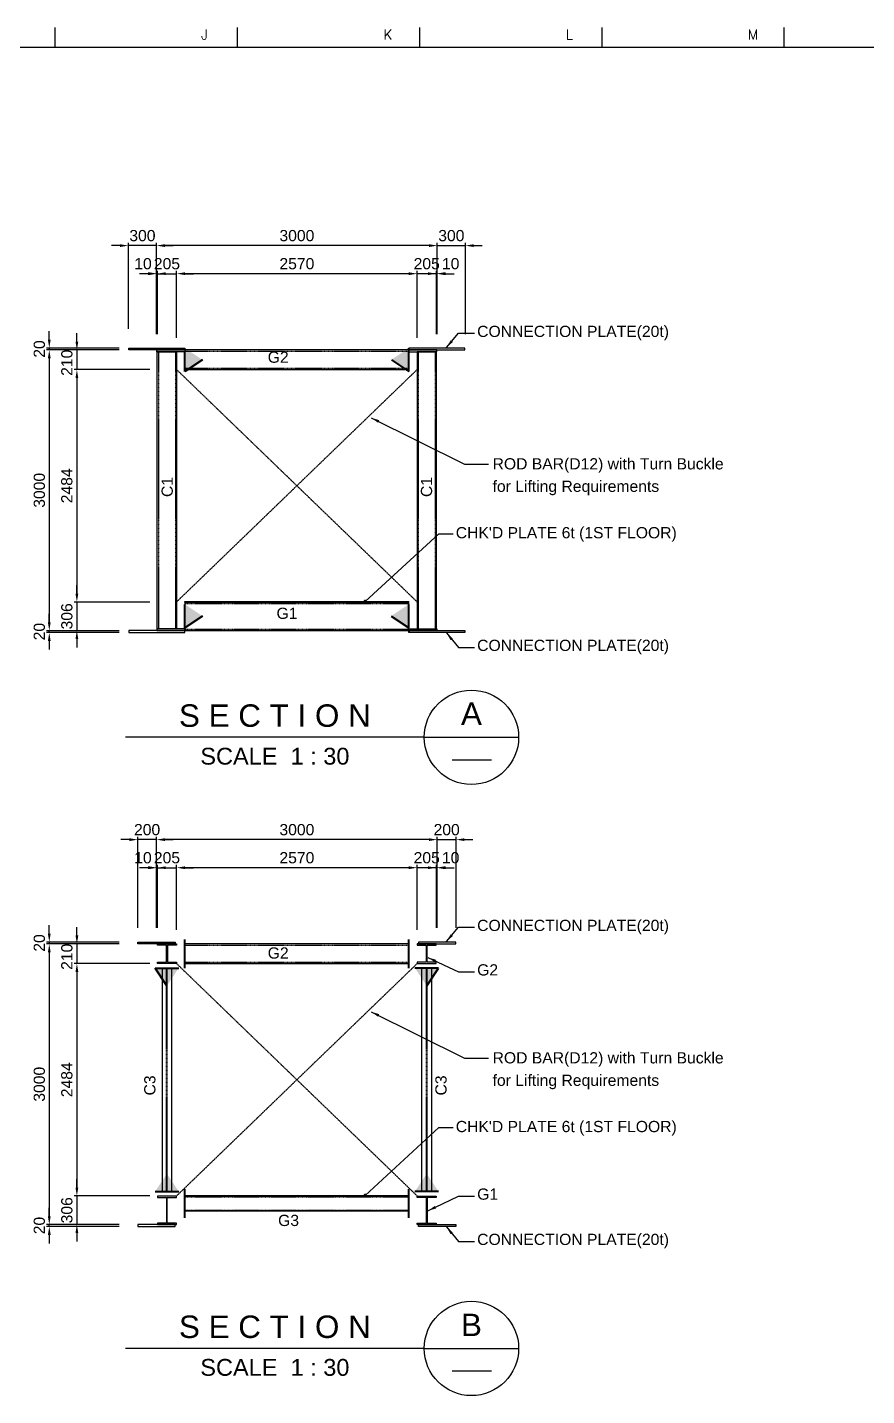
# Model space of a CAD drawing. Header units: millimetres. Extents: x 376548 to 485787, y -156716 to -17718.
# Drawn here: x 404809 to 413774, y -57881 to -43260 of the extents above; entities that cross this region are included whole.
import ezdxf
from ezdxf.enums import TextEntityAlignment as Align

# ---------------------------------------------------------------- set-up
doc = ezdxf.new("R2010")
doc.units = ezdxf.units.MM
doc.header["$LTSCALE"] = 2
doc.linetypes.add('CENTER2', pattern=[28.575, 19.05, -3.175, 3.175, -3.175])
doc.linetypes.add('HIDDEN', pattern=[0.375, 0.25, -0.125])
doc.layers.get('Defpoints').update_dxf_attribs({"color": 250})
for name, color, linetype in [('#20_GR', 3, 'Continuous'), ('C_BEAM-02', 1, 'Continuous'), ('C_COLUMN-01', 2, 'Continuous'), ('C_DIM', 7, 'Continuous'), ('C_GIRDER', 2, 'Continuous'), ('C_TEXT_01', 2, 'Continuous'), ('finish', 1, 'Continuous'), ('TAN-TIT', 30, 'Continuous'), ('TITLE', 7, 'Continuous')]:
    doc.layers.add(name, color=color, linetype=linetype)
doc.layers.add('C_STEEL', color=2, linetype='Continuous', lineweight=30)
doc.styles.add('Arial', font='arial.ttf')
doc.styles.add('COM', font='COMPLEX', dxfattribs={"height": 5})
doc.dimstyles.new('일반도면_0020', dxfattribs={"dimtxt": 80, "dimasz": 60, "dimexe": 20, "dimexo": 100, "dimgap": 30, "dimtad": 1, "dimdec": 0, "dimzin": 0, "dimdsep": 46, "dimtxsty": 'Arial', "dimcen": -100, "dimclrd": 7, "dimclre": 7, "dimclrt": 2, "dimadec": 8, "dimazin": 0, "dimtfac": 1, "dimtdec": 0, "dimtix": 1, "dimtmove": 2, "dimatfit": 3, "dimfxl": 1, "dimtolj": 1, "dimtzin": 0, "dimarcsym": 0})
doc.dimstyles.new('일반도면_0030', dxfattribs={"dimtxt": 120, "dimasz": 90, "dimexe": 30, "dimexo": 150, "dimgap": 45, "dimtad": 1, "dimdec": 0, "dimzin": 0, "dimdsep": 46, "dimtxsty": 'Arial', "dimcen": -150, "dimclrd": 7, "dimclre": 7, "dimclrt": 2, "dimadec": 8, "dimazin": 0, "dimtfac": 1, "dimtdec": 0, "dimtix": 1, "dimtmove": 2, "dimatfit": 3, "dimfxl": 1, "dimtolj": 1, "dimtzin": 0, "dimarcsym": 0})

# ---------------------------------------------------------------- blocks, each defined once
blk = doc.blocks.new('BORDER')
at = {"layer": 'TAN-TIT'}
for p, q in [((12178.4, 16468), (12178.4, 16612.2)), ((13476.3, 16468), (13476.3, 16612.2)), ((14774.1, 16468), (14774.1, 16612.2)), ((16072, 16468), (16072, 16612.2)), ((17369.9, 16468), (17369.9, 16612.2)), ((23282.3, 16468), (497.7, 16468))]:
    blk.add_line(p, q, dxfattribs=at)
at = {"layer": 'TAN-TIT', "style": 'COM'}
for s, p in [('J', (13216.7, 16525.7)), ('K', (14514.6, 16525.7)), ('L', (15812.4, 16525.7)), ('M', (17110.3, 16525.7))]:
    blk.add_text(s, height=72.1, dxfattribs=at).set_placement(p)
blk = doc.blocks.new('*D269')
at = {"layer": 'C_DIM', "color": 7, "lineweight": -2, "transparency": 16777216}
for p, q in [((405788, -46707), (405013, -46707)), ((405043, -46797), (405043, -49617)), ((405788, -49707), (405013, -49707))]:
    blk.add_line(p, q, dxfattribs=at)
at = {"layer": 'C_DIM', "color": 7, "transparency": 16777216}
for points in [[(405028, -46797), (405058, -46797), (405043, -46707)], [(405028, -49617), (405058, -49617), (405043, -49707)]]:
    blk.add_solid(points, dxfattribs=at)
at = {"layer": 'Defpoints', "color": 0, "transparency": 16777216}
for p in [(405938, -46707), (405043, -49707), (405938, -49707)]:
    blk.add_point(p, dxfattribs=at)
at = {"layer": 'C_DIM', "color": 2, "transparency": 16777216, "insert": (404937, -48207), "char_height": 120, "attachment_point": 5, "rotation": 90, "style": 'Arial'}
blk.add_mtext('\\A1;3000', dxfattribs=at)
blk = doc.blocks.new('*D270')
at = {"layer": 'C_DIM', "color": 7, "lineweight": -2, "transparency": 16777216}
for p, q in [((405043, -46597), (405043, -46507)), ((405788, -46687), (405013, -46687)), ((405788, -46707), (405013, -46707)), ((405043, -46687), (405043, -46707)), ((405043, -46797), (405043, -46887))]:
    blk.add_line(p, q, dxfattribs=at)
at = {"layer": 'C_DIM', "color": 7, "transparency": 16777216}
for points in [[(405028, -46597), (405058, -46597), (405043, -46687)], [(405028, -46797), (405058, -46797), (405043, -46707)]]:
    blk.add_solid(points, dxfattribs=at)
at = {"layer": 'Defpoints', "color": 0, "transparency": 16777216}
for p in [(405043, -46707), (405938, -46687), (405938, -46707)]:
    blk.add_point(p, dxfattribs=at)
at = {"layer": 'C_DIM', "color": 2, "transparency": 16777216, "insert": (404937, -46697), "char_height": 120, "attachment_point": 5, "rotation": 90, "style": 'Arial'}
blk.add_mtext('\\A1;20', dxfattribs=at)
blk = doc.blocks.new('*D271')
at = {"layer": 'C_DIM', "color": 7, "lineweight": -2, "transparency": 16777216}
for p, q in [((405043, -49617), (405043, -49527)), ((405788, -49707), (405013, -49707)), ((405043, -49727), (405043, -49707)), ((405788, -49727), (405013, -49727)), ((405043, -49817), (405043, -49907))]:
    blk.add_line(p, q, dxfattribs=at)
at = {"layer": 'C_DIM', "color": 7, "transparency": 16777216}
for points in [[(405028, -49617), (405058, -49617), (405043, -49707)], [(405028, -49817), (405058, -49817), (405043, -49727)]]:
    blk.add_solid(points, dxfattribs=at)
at = {"layer": 'Defpoints', "color": 0, "transparency": 16777216}
for p in [(405043, -49707), (405938, -49707), (405938, -49727)]:
    blk.add_point(p, dxfattribs=at)
at = {"layer": 'C_DIM', "color": 2, "transparency": 16777216, "insert": (404937, -49717), "char_height": 120, "attachment_point": 5, "rotation": 90, "style": 'Arial'}
blk.add_mtext('\\A1;20', dxfattribs=at)
blk = doc.blocks.new('*D272')
at = {"layer": 'C_DIM', "color": 7, "lineweight": -2, "transparency": 16777216}
for p, q in [((405338, -46617), (405338, -46527)), ((405788, -46707), (405308, -46707)), ((405338, -46707), (405338, -46917)), ((406118, -46917), (405308, -46917)), ((405338, -47007), (405338, -47097))]:
    blk.add_line(p, q, dxfattribs=at)
at = {"layer": 'C_DIM', "color": 7, "transparency": 16777216}
for points in [[(405323, -46617), (405353, -46617), (405338, -46707)], [(405323, -47007), (405353, -47007), (405338, -46917)]]:
    blk.add_solid(points, dxfattribs=at)
at = {"layer": 'Defpoints', "color": 0, "transparency": 16777216}
for p in [(405938, -46707), (405338, -46917), (406268, -46917)]:
    blk.add_point(p, dxfattribs=at)
at = {"layer": 'C_DIM', "color": 2, "transparency": 16777216, "insert": (405231, -46844), "char_height": 120, "attachment_point": 5, "rotation": 90, "style": 'Arial'}
blk.add_mtext('\\A1;210', dxfattribs=at)
blk = doc.blocks.new('*D273')
at = {"layer": 'C_DIM', "color": 7, "lineweight": -2, "transparency": 16777216}
for p, q in [((406118, -46917), (405308, -46917)), ((405338, -47007), (405338, -49311)), ((406118, -49401), (405308, -49401))]:
    blk.add_line(p, q, dxfattribs=at)
at = {"layer": 'C_DIM', "color": 7, "transparency": 16777216}
for points in [[(405323, -47007), (405353, -47007), (405338, -46917)], [(405323, -49311), (405353, -49311), (405338, -49401)]]:
    blk.add_solid(points, dxfattribs=at)
at = {"layer": 'Defpoints', "color": 0, "transparency": 16777216}
for p in [(406268, -46917), (405338, -49401), (406268, -49401)]:
    blk.add_point(p, dxfattribs=at)
at = {"layer": 'C_DIM', "color": 2, "transparency": 16777216, "insert": (405231, -48159), "char_height": 120, "attachment_point": 5, "rotation": 90, "style": 'Arial'}
blk.add_mtext('\\A1;2484', dxfattribs=at)
blk = doc.blocks.new('*D274')
at = {"layer": 'C_DIM', "color": 7, "lineweight": -2, "transparency": 16777216}
for p, q in [((405338, -49311), (405338, -49221)), ((406118, -49401), (405308, -49401)), ((405338, -49401), (405338, -49707)), ((405788, -49707), (405308, -49707)), ((405338, -49797), (405338, -49887))]:
    blk.add_line(p, q, dxfattribs=at)
at = {"layer": 'C_DIM', "color": 7, "transparency": 16777216}
for points in [[(405323, -49311), (405353, -49311), (405338, -49401)], [(405323, -49797), (405353, -49797), (405338, -49707)]]:
    blk.add_solid(points, dxfattribs=at)
at = {"layer": 'Defpoints', "color": 0, "transparency": 16777216}
for p in [(406268, -49401), (405338, -49707), (405938, -49707)]:
    blk.add_point(p, dxfattribs=at)
at = {"layer": 'C_DIM', "color": 2, "transparency": 16777216, "insert": (405231, -49554), "char_height": 120, "attachment_point": 5, "rotation": 90, "style": 'Arial'}
blk.add_mtext('\\A1;306', dxfattribs=at)
blk = doc.blocks.new('*D275')
at = {"layer": 'C_DIM', "color": 7, "lineweight": -2, "transparency": 16777216}
for p, q in [((406188, -46537), (406188, -45562)), ((409098, -45592), (406278, -45592)), ((409188, -46537), (409188, -45562))]:
    blk.add_line(p, q, dxfattribs=at)
at = {"layer": 'C_DIM', "color": 7, "transparency": 16777216}
for points in [[(406278, -45577), (406278, -45607), (406188, -45592)], [(409098, -45577), (409098, -45607), (409188, -45592)]]:
    blk.add_solid(points, dxfattribs=at)
at = {"layer": 'Defpoints', "color": 0, "transparency": 16777216}
for p in [(406188, -45592), (406188, -46687), (409188, -46687)]:
    blk.add_point(p, dxfattribs=at)
at = {"layer": 'C_DIM', "color": 2, "transparency": 16777216, "insert": (407688, -45486), "char_height": 120, "attachment_point": 5, "style": 'Arial'}
blk.add_mtext('\\A1;3000', dxfattribs=at)
blk = doc.blocks.new('*D276')
at = {"layer": 'C_DIM', "color": 7, "lineweight": -2, "transparency": 16777216}
for p, q in [((405798, -45592), (405708, -45592)), ((405888, -46481), (405888, -45562)), ((406188, -45592), (405888, -45592)), ((406188, -46537), (406188, -45562)), ((406278, -45592), (406368, -45592))]:
    blk.add_line(p, q, dxfattribs=at)
at = {"layer": 'C_DIM', "color": 7, "transparency": 16777216}
for points in [[(405798, -45577), (405798, -45607), (405888, -45592)], [(406278, -45577), (406278, -45607), (406188, -45592)]]:
    blk.add_solid(points, dxfattribs=at)
at = {"layer": 'Defpoints', "color": 0, "transparency": 16777216}
for p in [(405888, -45592), (405888, -46631), (406188, -46687)]:
    blk.add_point(p, dxfattribs=at)
at = {"layer": 'C_DIM', "color": 2, "transparency": 16777216, "insert": (406038, -45486), "char_height": 120, "attachment_point": 5, "style": 'Arial'}
blk.add_mtext('\\A1;300', dxfattribs=at)
blk = doc.blocks.new('*D277')
at = {"layer": 'C_DIM', "color": 7, "lineweight": -2, "transparency": 16777216}
for p, q in [((409098, -45592), (409008, -45592)), ((409188, -46537), (409188, -45562)), ((409188, -45592), (409488, -45592)), ((409488, -46537), (409488, -45562)), ((409578, -45592), (409668, -45592))]:
    blk.add_line(p, q, dxfattribs=at)
at = {"layer": 'C_DIM', "color": 7, "transparency": 16777216}
for points in [[(409098, -45577), (409098, -45607), (409188, -45592)], [(409578, -45577), (409578, -45607), (409488, -45592)]]:
    blk.add_solid(points, dxfattribs=at)
at = {"layer": 'Defpoints', "color": 0, "transparency": 16777216}
for p in [(409488, -45592), (409188, -46687), (409488, -46687)]:
    blk.add_point(p, dxfattribs=at)
at = {"layer": 'C_DIM', "color": 2, "transparency": 16777216, "insert": (409338, -45486), "char_height": 120, "attachment_point": 5, "style": 'Arial'}
blk.add_mtext('\\A1;300', dxfattribs=at)
blk = doc.blocks.new('*D278')
at = {"layer": 'C_DIM', "color": 7, "lineweight": -2, "transparency": 16777216}
for p, q in [((406098, -45892), (406008, -45892)), ((406188, -46537), (406188, -45862)), ((406188, -45892), (406198, -45892)), ((406198, -46537), (406198, -45862)), ((406288, -45892), (406378, -45892))]:
    blk.add_line(p, q, dxfattribs=at)
at = {"layer": 'C_DIM', "color": 7, "transparency": 16777216}
for points in [[(406098, -45877), (406098, -45907), (406188, -45892)], [(406288, -45877), (406288, -45907), (406198, -45892)]]:
    blk.add_solid(points, dxfattribs=at)
at = {"layer": 'Defpoints', "color": 0, "transparency": 16777216}
for p in [(406198, -45892), (406188, -46687), (406198, -46687)]:
    blk.add_point(p, dxfattribs=at)
at = {"layer": 'C_DIM', "color": 2, "transparency": 16777216, "insert": (406044, -45786), "char_height": 120, "attachment_point": 5, "style": 'Arial'}
blk.add_mtext('\\A1;10', dxfattribs=at)
blk = doc.blocks.new('*D279')
at = {"layer": 'C_DIM', "color": 7, "lineweight": -2, "transparency": 16777216}
for p, q in [((406108, -45892), (406018, -45892)), ((406198, -46537), (406198, -45862)), ((406198, -45892), (406403, -45892)), ((406403, -46577), (406403, -45862)), ((406493, -45892), (406583, -45892))]:
    blk.add_line(p, q, dxfattribs=at)
at = {"layer": 'C_DIM', "color": 7, "transparency": 16777216}
for points in [[(406108, -45877), (406108, -45907), (406198, -45892)], [(406493, -45877), (406493, -45907), (406403, -45892)]]:
    blk.add_solid(points, dxfattribs=at)
at = {"layer": 'Defpoints', "color": 0, "transparency": 16777216}
for p in [(406403, -45892), (406198, -46687), (406403, -46727)]:
    blk.add_point(p, dxfattribs=at)
at = {"layer": 'C_DIM', "color": 2, "transparency": 16777216, "insert": (406300, -45786), "char_height": 120, "attachment_point": 5, "style": 'Arial'}
blk.add_mtext('\\A1;205', dxfattribs=at)
blk = doc.blocks.new('*D280')
at = {"layer": 'C_DIM', "color": 7, "lineweight": -2, "transparency": 16777216}
for p, q in [((409088, -45892), (408998, -45892)), ((409178, -46537), (409178, -45862)), ((409188, -45892), (409178, -45892)), ((409188, -46537), (409188, -45862)), ((409278, -45892), (409368, -45892))]:
    blk.add_line(p, q, dxfattribs=at)
at = {"layer": 'C_DIM', "color": 7, "transparency": 16777216}
for points in [[(409088, -45877), (409088, -45907), (409178, -45892)], [(409278, -45877), (409278, -45907), (409188, -45892)]]:
    blk.add_solid(points, dxfattribs=at)
at = {"layer": 'Defpoints', "color": 0, "transparency": 16777216}
for p in [(409178, -45892), (409178, -46687), (409188, -46687)]:
    blk.add_point(p, dxfattribs=at)
at = {"layer": 'C_DIM', "color": 2, "transparency": 16777216, "insert": (409331, -45786), "char_height": 120, "attachment_point": 5, "style": 'Arial'}
blk.add_mtext('\\A1;10', dxfattribs=at)
blk = doc.blocks.new('*D281')
at = {"layer": 'C_DIM', "color": 7, "lineweight": -2, "transparency": 16777216}
for p, q in [((408883, -45892), (408793, -45892)), ((408973, -46577), (408973, -45862)), ((409178, -45892), (408973, -45892)), ((409178, -46537), (409178, -45862)), ((409268, -45892), (409358, -45892))]:
    blk.add_line(p, q, dxfattribs=at)
at = {"layer": 'C_DIM', "color": 7, "transparency": 16777216}
for points in [[(408883, -45877), (408883, -45907), (408973, -45892)], [(409268, -45877), (409268, -45907), (409178, -45892)]]:
    blk.add_solid(points, dxfattribs=at)
at = {"layer": 'Defpoints', "color": 0, "transparency": 16777216}
for p in [(408973, -45892), (408973, -46727), (409178, -46687)]:
    blk.add_point(p, dxfattribs=at)
at = {"layer": 'C_DIM', "color": 2, "transparency": 16777216, "insert": (409075, -45786), "char_height": 120, "attachment_point": 5, "style": 'Arial'}
blk.add_mtext('\\A1;205', dxfattribs=at)
blk = doc.blocks.new('*D282')
at = {"layer": 'C_DIM', "color": 7, "lineweight": -2, "transparency": 16777216}
for p, q in [((406403, -46577), (406403, -45862)), ((408883, -45892), (406493, -45892)), ((408973, -46577), (408973, -45862))]:
    blk.add_line(p, q, dxfattribs=at)
at = {"layer": 'C_DIM', "color": 7, "transparency": 16777216}
for points in [[(406493, -45877), (406493, -45907), (406403, -45892)], [(408883, -45877), (408883, -45907), (408973, -45892)]]:
    blk.add_solid(points, dxfattribs=at)
at = {"layer": 'Defpoints', "color": 0, "transparency": 16777216}
for p in [(406403, -45892), (406403, -46727), (408973, -46727)]:
    blk.add_point(p, dxfattribs=at)
at = {"layer": 'C_DIM', "color": 2, "transparency": 16777216, "insert": (407688, -45786), "char_height": 120, "attachment_point": 5, "style": 'Arial'}
blk.add_mtext('\\A1;2570', dxfattribs=at)
blk = doc.blocks.new('*D283')
at = {"layer": 'C_DIM', "color": 7, "lineweight": -2, "transparency": 16777216}
for p, q in [((405788, -53054), (405013, -53054)), ((405043, -53144), (405043, -55964)), ((405788, -56054), (405013, -56054))]:
    blk.add_line(p, q, dxfattribs=at)
at = {"layer": 'C_DIM', "color": 7, "transparency": 16777216}
for points in [[(405028, -53144), (405058, -53144), (405043, -53054)], [(405028, -55964), (405058, -55964), (405043, -56054)]]:
    blk.add_solid(points, dxfattribs=at)
at = {"layer": 'Defpoints', "color": 0, "transparency": 16777216}
for p in [(405938, -53054), (405043, -56054), (405938, -56054)]:
    blk.add_point(p, dxfattribs=at)
at = {"layer": 'C_DIM', "color": 2, "transparency": 16777216, "insert": (404937, -54554), "char_height": 120, "attachment_point": 5, "rotation": 90, "style": 'Arial'}
blk.add_mtext('\\A1;3000', dxfattribs=at)
blk = doc.blocks.new('*D284')
at = {"layer": 'C_DIM', "color": 7, "lineweight": -2, "transparency": 16777216}
for p, q in [((405043, -52944), (405043, -52854)), ((405788, -53034), (405013, -53034)), ((405788, -53054), (405013, -53054)), ((405043, -53034), (405043, -53054)), ((405043, -53144), (405043, -53234))]:
    blk.add_line(p, q, dxfattribs=at)
at = {"layer": 'C_DIM', "color": 7, "transparency": 16777216}
for points in [[(405028, -52944), (405058, -52944), (405043, -53034)], [(405028, -53144), (405058, -53144), (405043, -53054)]]:
    blk.add_solid(points, dxfattribs=at)
at = {"layer": 'Defpoints', "color": 0, "transparency": 16777216}
for p in [(405043, -53054), (405938, -53034), (405938, -53054)]:
    blk.add_point(p, dxfattribs=at)
at = {"layer": 'C_DIM', "color": 2, "transparency": 16777216, "insert": (404937, -53044), "char_height": 120, "attachment_point": 5, "rotation": 90, "style": 'Arial'}
blk.add_mtext('\\A1;20', dxfattribs=at)
blk = doc.blocks.new('*D285')
at = {"layer": 'C_DIM', "color": 7, "lineweight": -2, "transparency": 16777216}
for p, q in [((405043, -55964), (405043, -55874)), ((405788, -56054), (405013, -56054)), ((405788, -56074), (405013, -56074)), ((405043, -56074), (405043, -56054)), ((405043, -56164), (405043, -56254))]:
    blk.add_line(p, q, dxfattribs=at)
at = {"layer": 'C_DIM', "color": 7, "transparency": 16777216}
for points in [[(405028, -55964), (405058, -55964), (405043, -56054)], [(405028, -56164), (405058, -56164), (405043, -56074)]]:
    blk.add_solid(points, dxfattribs=at)
at = {"layer": 'Defpoints', "color": 0, "transparency": 16777216}
for p in [(405043, -56054), (405938, -56054), (405938, -56074)]:
    blk.add_point(p, dxfattribs=at)
at = {"layer": 'C_DIM', "color": 2, "transparency": 16777216, "insert": (404937, -56064), "char_height": 120, "attachment_point": 5, "rotation": 90, "style": 'Arial'}
blk.add_mtext('\\A1;20', dxfattribs=at)
blk = doc.blocks.new('*D286')
at = {"layer": 'C_DIM', "color": 7, "lineweight": -2, "transparency": 16777216}
for p, q in [((405338, -52964), (405338, -52874)), ((405788, -53054), (405308, -53054)), ((405338, -53054), (405338, -53264)), ((406118, -53264), (405308, -53264)), ((405338, -53354), (405338, -53444))]:
    blk.add_line(p, q, dxfattribs=at)
at = {"layer": 'C_DIM', "color": 7, "transparency": 16777216}
for points in [[(405323, -52964), (405353, -52964), (405338, -53054)], [(405323, -53354), (405353, -53354), (405338, -53264)]]:
    blk.add_solid(points, dxfattribs=at)
at = {"layer": 'Defpoints', "color": 0, "transparency": 16777216}
for p in [(405938, -53054), (405338, -53264), (406268, -53264)]:
    blk.add_point(p, dxfattribs=at)
at = {"layer": 'C_DIM', "color": 2, "transparency": 16777216, "insert": (405231, -53192), "char_height": 120, "attachment_point": 5, "rotation": 90, "style": 'Arial'}
blk.add_mtext('\\A1;210', dxfattribs=at)
blk = doc.blocks.new('*D287')
at = {"layer": 'C_DIM', "color": 7, "lineweight": -2, "transparency": 16777216}
for p, q in [((406118, -53264), (405308, -53264)), ((405338, -53354), (405338, -55658)), ((406118, -55748), (405308, -55748))]:
    blk.add_line(p, q, dxfattribs=at)
at = {"layer": 'C_DIM', "color": 7, "transparency": 16777216}
for points in [[(405323, -53354), (405353, -53354), (405338, -53264)], [(405323, -55658), (405353, -55658), (405338, -55748)]]:
    blk.add_solid(points, dxfattribs=at)
at = {"layer": 'Defpoints', "color": 0, "transparency": 16777216}
for p in [(406268, -53264), (405338, -55748), (406268, -55748)]:
    blk.add_point(p, dxfattribs=at)
at = {"layer": 'C_DIM', "color": 2, "transparency": 16777216, "insert": (405231, -54506), "char_height": 120, "attachment_point": 5, "rotation": 90, "style": 'Arial'}
blk.add_mtext('\\A1;2484', dxfattribs=at)
blk = doc.blocks.new('*D288')
at = {"layer": 'C_DIM', "color": 7, "lineweight": -2, "transparency": 16777216}
for p, q in [((405338, -55658), (405338, -55568)), ((406118, -55748), (405308, -55748)), ((405338, -55748), (405338, -56054)), ((405788, -56054), (405308, -56054)), ((405338, -56144), (405338, -56234))]:
    blk.add_line(p, q, dxfattribs=at)
at = {"layer": 'C_DIM', "color": 7, "transparency": 16777216}
for points in [[(405323, -55658), (405353, -55658), (405338, -55748)], [(405323, -56144), (405353, -56144), (405338, -56054)]]:
    blk.add_solid(points, dxfattribs=at)
at = {"layer": 'Defpoints', "color": 0, "transparency": 16777216}
for p in [(406268, -55748), (405338, -56054), (405938, -56054)]:
    blk.add_point(p, dxfattribs=at)
at = {"layer": 'C_DIM', "color": 2, "transparency": 16777216, "insert": (405231, -55901), "char_height": 120, "attachment_point": 5, "rotation": 90, "style": 'Arial'}
blk.add_mtext('\\A1;306', dxfattribs=at)
blk = doc.blocks.new('*D289')
at = {"layer": 'C_DIM', "color": 7, "lineweight": -2, "transparency": 16777216}
for p, q in [((406188, -52884), (406188, -51910)), ((409098, -51940), (406278, -51940)), ((409188, -52884), (409188, -51910))]:
    blk.add_line(p, q, dxfattribs=at)
at = {"layer": 'C_DIM', "color": 7, "transparency": 16777216}
for points in [[(406278, -51925), (406278, -51955), (406188, -51940)], [(409098, -51925), (409098, -51955), (409188, -51940)]]:
    blk.add_solid(points, dxfattribs=at)
at = {"layer": 'Defpoints', "color": 0, "transparency": 16777216}
for p in [(406188, -51940), (406188, -53034), (409188, -53034)]:
    blk.add_point(p, dxfattribs=at)
at = {"layer": 'C_DIM', "color": 2, "transparency": 16777216, "insert": (407688, -51834), "char_height": 120, "attachment_point": 5, "style": 'Arial'}
blk.add_mtext('\\A1;3000', dxfattribs=at)
blk = doc.blocks.new('*D290')
at = {"layer": 'C_DIM', "color": 7, "lineweight": -2, "transparency": 16777216}
for p, q in [((405898, -51940), (405808, -51940)), ((405988, -52884), (405988, -51910)), ((406188, -51940), (405988, -51940)), ((406188, -52884), (406188, -51910)), ((406278, -51940), (406368, -51940))]:
    blk.add_line(p, q, dxfattribs=at)
at = {"layer": 'C_DIM', "color": 7, "transparency": 16777216}
for points in [[(405898, -51925), (405898, -51955), (405988, -51940)], [(406278, -51925), (406278, -51955), (406188, -51940)]]:
    blk.add_solid(points, dxfattribs=at)
at = {"layer": 'Defpoints', "color": 0, "transparency": 16777216}
for p in [(405988, -51940), (405988, -53034), (406188, -53034)]:
    blk.add_point(p, dxfattribs=at)
at = {"layer": 'C_DIM', "color": 2, "transparency": 16777216, "insert": (406088, -51834), "char_height": 120, "attachment_point": 5, "style": 'Arial'}
blk.add_mtext('\\A1;200', dxfattribs=at)
blk = doc.blocks.new('*D291')
at = {"layer": 'C_DIM', "color": 7, "lineweight": -2, "transparency": 16777216}
for p, q in [((409098, -51940), (409008, -51940)), ((409188, -52884), (409188, -51910)), ((409188, -51940), (409388, -51940)), ((409388, -52884), (409388, -51910)), ((409478, -51940), (409568, -51940))]:
    blk.add_line(p, q, dxfattribs=at)
at = {"layer": 'C_DIM', "color": 7, "transparency": 16777216}
for points in [[(409098, -51925), (409098, -51955), (409188, -51940)], [(409478, -51925), (409478, -51955), (409388, -51940)]]:
    blk.add_solid(points, dxfattribs=at)
at = {"layer": 'Defpoints', "color": 0, "transparency": 16777216}
for p in [(409388, -51940), (409188, -53034), (409388, -53034)]:
    blk.add_point(p, dxfattribs=at)
at = {"layer": 'C_DIM', "color": 2, "transparency": 16777216, "insert": (409288, -51834), "char_height": 120, "attachment_point": 5, "style": 'Arial'}
blk.add_mtext('\\A1;200', dxfattribs=at)
blk = doc.blocks.new('*D292')
at = {"layer": 'C_DIM', "color": 7, "lineweight": -2, "transparency": 16777216}
for p, q in [((406098, -52240), (406008, -52240)), ((406188, -52884), (406188, -52210)), ((406188, -52240), (406198, -52240)), ((406198, -52884), (406198, -52210)), ((406288, -52240), (406378, -52240))]:
    blk.add_line(p, q, dxfattribs=at)
at = {"layer": 'C_DIM', "color": 7, "transparency": 16777216}
for points in [[(406098, -52225), (406098, -52255), (406188, -52240)], [(406288, -52225), (406288, -52255), (406198, -52240)]]:
    blk.add_solid(points, dxfattribs=at)
at = {"layer": 'Defpoints', "color": 0, "transparency": 16777216}
for p in [(406198, -52240), (406188, -53034), (406198, -53034)]:
    blk.add_point(p, dxfattribs=at)
at = {"layer": 'C_DIM', "color": 2, "transparency": 16777216, "insert": (406044, -52134), "char_height": 120, "attachment_point": 5, "style": 'Arial'}
blk.add_mtext('\\A1;10', dxfattribs=at)
blk = doc.blocks.new('*D293')
at = {"layer": 'C_DIM', "color": 7, "lineweight": -2, "transparency": 16777216}
for p, q in [((406108, -52240), (406018, -52240)), ((406198, -52884), (406198, -52210)), ((406198, -52240), (406403, -52240)), ((406403, -52904), (406403, -52210)), ((406493, -52240), (406583, -52240))]:
    blk.add_line(p, q, dxfattribs=at)
at = {"layer": 'C_DIM', "color": 7, "transparency": 16777216}
for points in [[(406108, -52225), (406108, -52255), (406198, -52240)], [(406493, -52225), (406493, -52255), (406403, -52240)]]:
    blk.add_solid(points, dxfattribs=at)
at = {"layer": 'Defpoints', "color": 0, "transparency": 16777216}
for p in [(406403, -52240), (406198, -53034), (406403, -53054)]:
    blk.add_point(p, dxfattribs=at)
at = {"layer": 'C_DIM', "color": 2, "transparency": 16777216, "insert": (406300, -52134), "char_height": 120, "attachment_point": 5, "style": 'Arial'}
blk.add_mtext('\\A1;205', dxfattribs=at)
blk = doc.blocks.new('*D294')
at = {"layer": 'C_DIM', "color": 7, "lineweight": -2, "transparency": 16777216}
for p, q in [((409088, -52240), (408998, -52240)), ((409178, -52884), (409178, -52210)), ((409188, -52240), (409178, -52240)), ((409188, -52884), (409188, -52210)), ((409278, -52240), (409368, -52240))]:
    blk.add_line(p, q, dxfattribs=at)
at = {"layer": 'C_DIM', "color": 7, "transparency": 16777216}
for points in [[(409088, -52225), (409088, -52255), (409178, -52240)], [(409278, -52225), (409278, -52255), (409188, -52240)]]:
    blk.add_solid(points, dxfattribs=at)
at = {"layer": 'Defpoints', "color": 0, "transparency": 16777216}
for p in [(409178, -52240), (409178, -53034), (409188, -53034)]:
    blk.add_point(p, dxfattribs=at)
at = {"layer": 'C_DIM', "color": 2, "transparency": 16777216, "insert": (409331, -52134), "char_height": 120, "attachment_point": 5, "style": 'Arial'}
blk.add_mtext('\\A1;10', dxfattribs=at)
blk = doc.blocks.new('*D295')
at = {"layer": 'C_DIM', "color": 7, "lineweight": -2, "transparency": 16777216}
for p, q in [((408883, -52240), (408793, -52240)), ((408973, -52904), (408973, -52210)), ((409178, -52240), (408973, -52240)), ((409178, -52884), (409178, -52210)), ((409268, -52240), (409358, -52240))]:
    blk.add_line(p, q, dxfattribs=at)
at = {"layer": 'C_DIM', "color": 7, "transparency": 16777216}
for points in [[(408883, -52225), (408883, -52255), (408973, -52240)], [(409268, -52225), (409268, -52255), (409178, -52240)]]:
    blk.add_solid(points, dxfattribs=at)
at = {"layer": 'Defpoints', "color": 0, "transparency": 16777216}
for p in [(408973, -52240), (408973, -53054), (409178, -53034)]:
    blk.add_point(p, dxfattribs=at)
at = {"layer": 'C_DIM', "color": 2, "transparency": 16777216, "insert": (409075, -52134), "char_height": 120, "attachment_point": 5, "style": 'Arial'}
blk.add_mtext('\\A1;205', dxfattribs=at)
blk = doc.blocks.new('*D296')
at = {"layer": 'C_DIM', "color": 7, "lineweight": -2, "transparency": 16777216}
for p, q in [((406403, -52904), (406403, -52210)), ((408883, -52240), (406493, -52240)), ((408973, -52904), (408973, -52210))]:
    blk.add_line(p, q, dxfattribs=at)
at = {"layer": 'C_DIM', "color": 7, "transparency": 16777216}
for points in [[(406493, -52225), (406493, -52255), (406403, -52240)], [(408883, -52225), (408883, -52255), (408973, -52240)]]:
    blk.add_solid(points, dxfattribs=at)
at = {"layer": 'Defpoints', "color": 0, "transparency": 16777216}
for p in [(406403, -52240), (406403, -53054), (408973, -53054)]:
    blk.add_point(p, dxfattribs=at)
at = {"layer": 'C_DIM', "color": 2, "transparency": 16777216, "insert": (407688, -52134), "char_height": 120, "attachment_point": 5, "style": 'Arial'}
blk.add_mtext('\\A1;2570', dxfattribs=at)

msp = doc.modelspace()

# ---------------------------------------------------------------- linework, layer by layer
at = {"layer": '#20_GR', "color": 1}
for p, q in [((408416.4, -49395.7), (409203.4, -48671.2)), ((409203.4, -48671.2), (409355.9, -48671.2)), ((408416.4, -55741.5), (409203.4, -55017)), ((409203.4, -55017), (409355.9, -55017))]:
    msp.add_line(p, q, dxfattribs=at)
at = {"color": 4, "const_width": 15}
for points in [[(408408.9, -49390.7, 1), (408423.9, -49390.7, 1)], [(408408.9, -55736.5, 1), (408423.9, -55736.5, 1)]]:
    msp.add_lwpolyline(points, format="xyb", close=True, dxfattribs=at)
at = {"layer": 'C_BEAM-02'}
for p, q in [((406492.6, -49394.7), (408882.6, -49394.7)), ((406492.6, -49400.7), (408882.6, -49400.7)), ((406492.6, -55742.4), (408882.6, -55742.4)), ((406492.6, -55748.4), (408882.6, -55748.4))]:
    msp.add_line(p, q, dxfattribs=at)
at = {"layer": 'C_COLUMN-01'}
for points in [[(406403.1, -49686.7), (406197.1, -49686.7), (406197.1, -46726.7), (406403.1, -46726.7)], [(408972.1, -49686.7), (409178.1, -49686.7), (409178.1, -46726.7), (408972.1, -46726.7)]]:
    msp.add_lwpolyline(points, close=True, dxfattribs=at)
at = {"layer": 'C_GIRDER', "linetype": 'HIDDEN'}
for p, q in [((406209.7, -46726.7), (406209.7, -49686.7)), ((406390.5, -46726.7), (406390.5, -49686.7)), ((406492.1, -46721.3), (408883.1, -46721.3)), ((408984.7, -46726.7), (408984.7, -49686.7)), ((409165.5, -46726.7), (409165.5, -49686.7)), ((406490.6, -46902.1), (408884.6, -46902.1)), ((406492.6, -49415.3), (408882.6, -49415.3)), ((406492.6, -49692.1), (408882.6, -49692.1)), ((406490.6, -53069), (408884.6, -53069)), ((406296.8, -55698.4), (406296.8, -53314.4)), ((406303.4, -55698.4), (406303.4, -53314.4)), ((406490.6, -53249.8), (408884.6, -53249.8)), ((409071.8, -55698.4), (409071.8, -53314.4)), ((409078.4, -55698.4), (409078.4, -53314.4)), ((406492.6, -55758.7), (408882.6, -55758.7)), ((406492.6, -55898.1), (408882.6, -55898.1))]:
    msp.add_line(p, q, dxfattribs=at)
at = {"layer": 'C_GIRDER', "linetype": 'CENTER2', "ltscale": 0.2}
for p, q in [((406401.6, -49400.7), (408972.6, -46916.7)), ((408973.6, -49400.7), (406402.6, -46916.7)), ((406401.6, -55748.4), (408972.6, -53264.4)), ((408973.6, -55748.4), (406402.6, -53264.4))]:
    msp.add_line(p, q, dxfattribs=at)
at = {"layer": 'C_GIRDER'}
for points in [[(405892.1, -46686.7), (406492.1, -46686.7), (406492.1, -46706.7), (405892.1, -46706.7)], [(406192.1, -46706.7), (406492.1, -46706.7), (406492.1, -46726.7), (406192.1, -46726.7)], [(409483.1, -46686.7), (408883.1, -46686.7), (408883.1, -46706.7), (409483.1, -46706.7)], [(409183.1, -46706.7), (408883.1, -46706.7), (408883.1, -46726.7), (409183.1, -46726.7)], [(408882.6, -49400.7), (406492.6, -49400.7), (406492.6, -49706.7), (408882.6, -49706.7)], [(405892.1, -49726.7), (406492.1, -49726.7), (406492.1, -49706.7), (405892.1, -49706.7)], [(406192.1, -49706.7), (406492.1, -49706.7), (406492.1, -49686.7), (406192.1, -49686.7)], [(409183.1, -49706.7), (408883.1, -49706.7), (408883.1, -49686.7), (409183.1, -49686.7)], [(409483.1, -49726.7), (408883.1, -49726.7), (408883.1, -49706.7), (409483.1, -49706.7)], [(405987.6, -53034.4), (406387.6, -53034.4), (406387.6, -53054.4), (405987.6, -53054.4)], [(408884.6, -53054.4), (406490.6, -53054.4), (406490.6, -53264.4), (408884.6, -53264.4)], [(409387.6, -53034.4), (408987.6, -53034.4), (408987.6, -53054.4), (409387.6, -53054.4)], [(406351.1, -55698.4), (406351.1, -53314.4), (406249.1, -53314.4), (406249.1, -55698.4)], [(409024.1, -55698.4), (409024.1, -53314.4), (409126.1, -53314.4), (409126.1, -55698.4)], [(408882.6, -55748.4), (406492.6, -55748.4), (406492.6, -55908.4), (408882.6, -55908.4)], [(405987.6, -56074.4), (406387.6, -56074.4), (406387.6, -56054.4), (405987.6, -56054.4)], [(409387.6, -56074.4), (408987.6, -56074.4), (408987.6, -56054.4), (409387.6, -56054.4)]]:
    msp.add_lwpolyline(points, close=True, dxfattribs=at)
msp.add_lwpolyline([(406490.6, -46726.7), (406490.6, -46916.7), (408884.6, -46916.7), (408884.6, -46706.7), (406490.6, -46706.7)], dxfattribs=at)
at = {"layer": 'C_GIRDER', "color": 1}
for points in [[(406197.6, -53054.4), (406402.6, -53054.4), (406402.6, -53069), (406304.3, -53069), (406304.3, -53249.8), (406402.6, -53249.8), (406402.6, -53264.4), (406197.6, -53264.4), (406197.6, -53249.8), (406295.8, -53249.8), (406295.8, -53069), (406197.6, -53069)], [(409177.6, -53054.4), (408972.6, -53054.4), (408972.6, -53069), (409070.8, -53069), (409070.8, -53249.8), (408972.6, -53249.8), (408972.6, -53264.4), (409177.6, -53264.4), (409177.6, -53249.8), (409079.3, -53249.8), (409079.3, -53069), (409177.6, -53069)], [(406401.6, -55748.4), (406197.6, -55748.4), (406197.6, -55763), (406295.3, -55763), (406295.3, -56039.8), (406197.6, -56039.8), (406197.6, -56054.4), (406401.6, -56054.4), (406401.6, -56039.8), (406303.8, -56039.8), (406303.8, -55763), (406401.6, -55763)], [(408973.6, -55748.4), (409177.6, -55748.4), (409177.6, -55763), (409079.8, -55763), (409079.8, -56039.8), (409177.6, -56039.8), (409177.6, -56054.4), (408973.6, -56054.4), (408973.6, -56039.8), (409071.3, -56039.8), (409071.3, -55763), (408973.6, -55763)]]:
    msp.add_lwpolyline(points, close=True, dxfattribs=at)
at = {"layer": 'C_STEEL', "color": 6, "lineweight": 40}
for p, q in [((406490.6, -46706.7), (406490.6, -46686.7)), ((406490.6, -46936.7), (406490.6, -46726.7)), ((408884.6, -46706.7), (408884.6, -46686.7)), ((408884.6, -46936.7), (408884.6, -46726.7)), ((406678.1, -46811.7), (406490.6, -46936.7)), ((408697.1, -46811.7), (408884.6, -46936.7)), ((406492.6, -49676.7), (406492.6, -49426.7)), ((406680.1, -49551.7), (406492.6, -49676.7)), ((408695.1, -49551.7), (408882.6, -49676.7)), ((408882.6, -49676.7), (408882.6, -49426.7)), ((408884.6, -49706.7), (408884.6, -49726.7)), ((406490.6, -53313.4), (406490.6, -53005.4)), ((408884.6, -53313.4), (408884.6, -53005.4)), ((406173.6, -53314.4), (406426.6, -53314.4)), ((406300.1, -53501.9), (406175.1, -53314.4)), ((409201.6, -53314.4), (408948.6, -53314.4)), ((409075.1, -53501.9), (409200.1, -53314.4)), ((406173.6, -55698.4), (406426.6, -55698.4)), ((406492.6, -55982.4), (406492.6, -55674.4)), ((408882.6, -55982.4), (408882.6, -55674.4)), ((409201.6, -55698.4), (408948.6, -55698.4))]:
    msp.add_line(p, q, dxfattribs=at)
for points in [[(406490.6, -46686.7), (406490.6, -46936.7), (406678.1, -46811.7)], [(408884.6, -46686.7), (408884.6, -46936.7), (408697.1, -46811.7)], [(406492.6, -49426.7), (406492.6, -49676.7), (406680.1, -49551.7)], [(408882.6, -49426.7), (408882.6, -49676.7), (408695.1, -49551.7)], [(406425.1, -53314.4), (406175.1, -53314.4), (406300.1, -53501.9)], [(408950.1, -53314.4), (409200.1, -53314.4), (409075.1, -53501.9)], [(406425.1, -55698.4), (406175.1, -55698.4), (406300.1, -55510.9)], [(408950.1, -55698.4), (409200.1, -55698.4), (409075.1, -55510.9)]]:
    msp.add_solid(points, dxfattribs=at)
at = {"layer": 'finish'}
for p, q in [((406492.6, -49400.7), (406492.6, -49394.7)), ((408882.6, -49400.7), (408882.6, -49394.7)), ((408882.6, -49400.7), (408882.6, -49394.7)), ((406492.6, -55748.4), (406492.6, -55742.4)), ((408882.6, -55748.4), (408882.6, -55742.4)), ((408882.6, -55748.4), (408882.6, -55742.4))]:
    msp.add_line(p, q, dxfattribs=at)
at = {"layer": 'TITLE', "color": 1, "linetype": 'Continuous'}
for p, q in [((409048.8, -50846.3), (405856.8, -50846.3)), ((409048.8, -57377.5), (405856.8, -57377.5))]:
    msp.add_line(p, q, dxfattribs=at)
for points in [[(409048.8, -50846.3), (410056.8, -50846.3)], [(409048.8, -57377.5), (410056.8, -57377.5)]]:
    msp.add_lwpolyline(points, dxfattribs=at)
at = {"layer": 'TITLE', "color": 2, "linetype": 'Continuous'}
for points in [[(409346.3, -51085.8), (409765.2, -51085.8)], [(409346.3, -57617), (409765.2, -57617)]]:
    msp.add_lwpolyline(points, dxfattribs=at)
at = {"layer": 'TITLE', "color": 1, "linetype": 'Continuous'}
for centre in [(409552.8, -50846.3), (409552.8, -57377.5)]:
    msp.add_circle(centre, 504, dxfattribs=at)

# ---------------------------------------------------------------- block references
at = {"xscale": 1.5, "yscale": 1.5, "zscale": 1.5}
msp.add_blockref('BORDER', (386840, -68178.2), dxfattribs=at)

# ---------------------------------------------------------------- texts
at = {"layer": 'C_TEXT_01', "style": 'Arial'}
for s, p in [('CONNECTION PLATE(20t)', (409613.8, -46568.6)), ('ROD BAR(D12) with Turn Buckle', (409778.5, -47983.7)), ('for Lifting Requirements', (409778.5, -48223.7)), ("CHK'D PLATE 6t (1ST FLOOR)", (409385.3, -48719.9)), ('CONNECTION PLATE(20t)', (409613.8, -49923.8)), ('CONNECTION PLATE(20t)', (409613.8, -52916.3)), ('G2', (409613.8, -53391.8)), ('ROD BAR(D12) with Turn Buckle', (409778.5, -54331.4)), ('for Lifting Requirements', (409778.5, -54571.4)), ("CHK'D PLATE 6t (1ST FLOOR)", (409385.3, -55065.7)), ('G1', (409613.8, -55788)), ('CONNECTION PLATE(20t)', (409613.8, -56271.5))]:
    msp.add_text(s, height=120, dxfattribs=at).set_placement(p)
for s, p in [('G2', (407376.5, -46844.1)), ('G1', (407470.4, -49581.4)), ('G2', (407376.5, -53211.3)), ('G3', (407487.4, -56069.1))]:
    msp.add_text(s, height=120, rotation=360, dxfattribs=at).set_placement(p)
for s, p in [('C1', (406302.5, -48171.7)), ('C1', (409072.6, -48171.7)), ('C3', (406116.9, -54566.6)), ('C3', (409227.2, -54566.6))]:
    msp.add_text(s, height=120, rotation=90, dxfattribs=at).set_placement(p, align=Align.MIDDLE_CENTER)
at = {"layer": 'TITLE', "color": 3, "ltscale": 10, "style": 'Arial'}
for p in [(407452.8, -50734.3), (407452.8, -57265.5)]:
    msp.add_text('S E C T I O N', height=240, dxfattribs=at).set_placement(p, align=Align.CENTER)
at = {"layer": 'TITLE', "color": 2, "ltscale": 10, "style": 'Arial'}
for s, p in [('A', (409552.8, -50594.3)), ('B', (409552.8, -57125.5))]:
    msp.add_text(s, height=240, dxfattribs=at).set_placement(p, align=Align.MIDDLE)
at = {"layer": 'TITLE', "color": 2, "linetype": 'Continuous', "style": 'Arial'}
for p in [(407452.9, -50958.3), (407452.9, -57489.5)]:
    msp.add_text('SCALE  1 : 30', height=180, dxfattribs=at).set_placement(p, align=Align.TOP_CENTER)

# ---------------------------------------------------------------- dimensions: what is measured, and where the dimension line sits
at = {"layer": 'C_DIM'}
for base, p1, p2, picture, middle in [((405887.6, -45592.4), (406187.6, -46686.7), (405887.6, -46630.9), '*D276', (406037.6, -45486)), ((406402.6, -45892.4), (406197.6, -46686.7), (406402.6, -46726.7), '*D279', (406300.1, -45786.1)), ((406402.6, -45892.4), (408972.6, -46726.7), (406402.6, -46726.7), '*D282', (407687.6, -45786.1)), ((405987.6, -51940), (406187.6, -53034.4), (405987.6, -53034.4), '*D290', (406087.6, -51833.7)), ((406402.6, -52240), (406197.6, -53034.4), (406402.6, -53054.4), '*D293', (406300.1, -52133.7)), ((406402.6, -52240), (408972.6, -53054.4), (406402.6, -53054.4), '*D296', (407687.6, -52133.7))]:
    dim = msp.add_linear_dim(base=base, p1=p1, p2=p2, dimstyle='일반도면_0030', dxfattribs=at)
    dim.commit()
    dim.dimension.update_dxf_attribs({"geometry": picture, "text_midpoint": middle})
for p1, p2, distance, picture, middle in [((409187.6, -46686.7), (406187.6, -46686.7), -1094.4, '*D275', (407687.6, -45486)), ((405937.6, -46686.7), (405937.6, -46706.7), -894.6, '*D270', (404936.7, -46696.7)), ((405937.6, -46706.7), (405937.6, -49706.7), -894.6, '*D269', (404936.7, -48206.7)), ((405937.6, -49726.7), (405937.6, -49706.7), 894.6, '*D271', (404936.7, -49716.7)), ((409187.6, -53034.4), (406187.6, -53034.4), -1094.4, '*D289', (407687.6, -51833.7)), ((405937.6, -53034.4), (405937.6, -53054.4), -894.6, '*D284', (404936.7, -53044.4)), ((405937.6, -53054.4), (405937.6, -56054.4), -894.6, '*D283', (404936.7, -54554.4)), ((405937.6, -56074.4), (405937.6, -56054.4), 894.6, '*D285', (404936.7, -56064.4))]:
    dim = msp.add_aligned_dim(p1=p1, p2=p2, distance=distance, dimstyle='일반도면_0030', dxfattribs=at)
    dim.commit()
    dim.dimension.update_dxf_attribs({"geometry": picture, "text_midpoint": middle})
for base, p1, p2, angle, picture, middle in [((409487.6, -45592.4), (409187.6, -46686.7), (409487.6, -46686.7), 180, '*D277', (409337.6, -45486)), ((408972.6, -45892.4), (409177.6, -46686.7), (408972.6, -46726.7), 180, '*D281', (409075.1, -45786.1)), ((405337.6, -49400.7), (406268.1, -46916.7), (406268.1, -49400.7), 90, '*D273', (405231.3, -48158.7)), ((405337.6, -49706.7), (406268.1, -49400.7), (405937.6, -49706.7), 90, '*D274', (405231.3, -49553.7)), ((409387.6, -51940), (409187.6, -53034.4), (409387.6, -53034.4), 180, '*D291', (409287.6, -51833.7)), ((408972.6, -52240), (409177.6, -53034.4), (408972.6, -53054.4), 180, '*D295', (409075.1, -52133.7)), ((405337.6, -55748.4), (406268.1, -53264.4), (406268.1, -55748.4), 90, '*D287', (405231.3, -54506.4)), ((405337.6, -56054.4), (406268.1, -55748.4), (405937.6, -56054.4), 90, '*D288', (405231.3, -55901.4))]:
    dim = msp.add_linear_dim(base=base, p1=p1, p2=p2, angle=angle, dimstyle='일반도면_0030', dxfattribs=at)
    dim.commit()
    dim.dimension.update_dxf_attribs({"geometry": picture, "text_midpoint": middle})
for base, p1, p2, picture, middle in [((406197.6, -45892.4), (406187.6, -46686.7), (406197.6, -46686.7), '*D278', (406043.7, -45786.1)), ((406197.6, -52240), (406187.6, -53034.4), (406197.6, -53034.4), '*D292', (406043.7, -52133.7))]:
    dim = msp.add_linear_dim(base=base, p1=p1, p2=p2, dimstyle='일반도면_0030', dxfattribs=at)
    dim.commit()
    dim.dimension.update_dxf_attribs({"geometry": picture, "text_midpoint": middle, "dimtype": 160})
for base, p1, p2, angle, picture, middle in [((409177.6, -45892.4), (409187.6, -46686.7), (409177.6, -46686.7), 180, '*D280', (409331.4, -45786.1)), ((405337.6, -46916.7), (405937.6, -46706.7), (406268.1, -46916.7), 90, '*D272', (405231.3, -46844.2)), ((409177.6, -52240), (409187.6, -53034.4), (409177.6, -53034.4), 180, '*D294', (409331.4, -52133.7)), ((405337.6, -53264.4), (405937.6, -53054.4), (406268.1, -53264.4), 90, '*D286', (405231.3, -53191.9))]:
    dim = msp.add_linear_dim(base=base, p1=p1, p2=p2, angle=angle, dimstyle='일반도면_0030', dxfattribs=at)
    dim.commit()
    dim.dimension.update_dxf_attribs({"geometry": picture, "text_midpoint": middle, "dimtype": 160})

# ---------------------------------------------------------------- leaders
for points in [[(409284.6, -46682.6), (409414.5, -46527), (409584.7, -46527)], [(408480.3, -47431.1), (409479.5, -47927.6), (409734.7, -47927.6)], [(409284.6, -49730.9), (409414.5, -49886.4), (409584.7, -49886.4)], [(409284.6, -53030.2), (409414.5, -52874.7), (409584.7, -52874.7)], [(409087.6, -53198.9), (409414.5, -53354.4), (409584.7, -53354.4)], [(408480.3, -53778.8), (409479.5, -54275.3), (409734.7, -54275.3)], [(409087.6, -55906.2), (409414.5, -55750.7), (409584.7, -55750.7)], [(409284.6, -56078.5), (409414.5, -56234.1), (409584.7, -56234.1)]]:
    msp.add_leader(points, dimstyle='일반도면_0020', override={"dimasz": 90}, dxfattribs=at)

doc.saveas('drawing.dxf')
